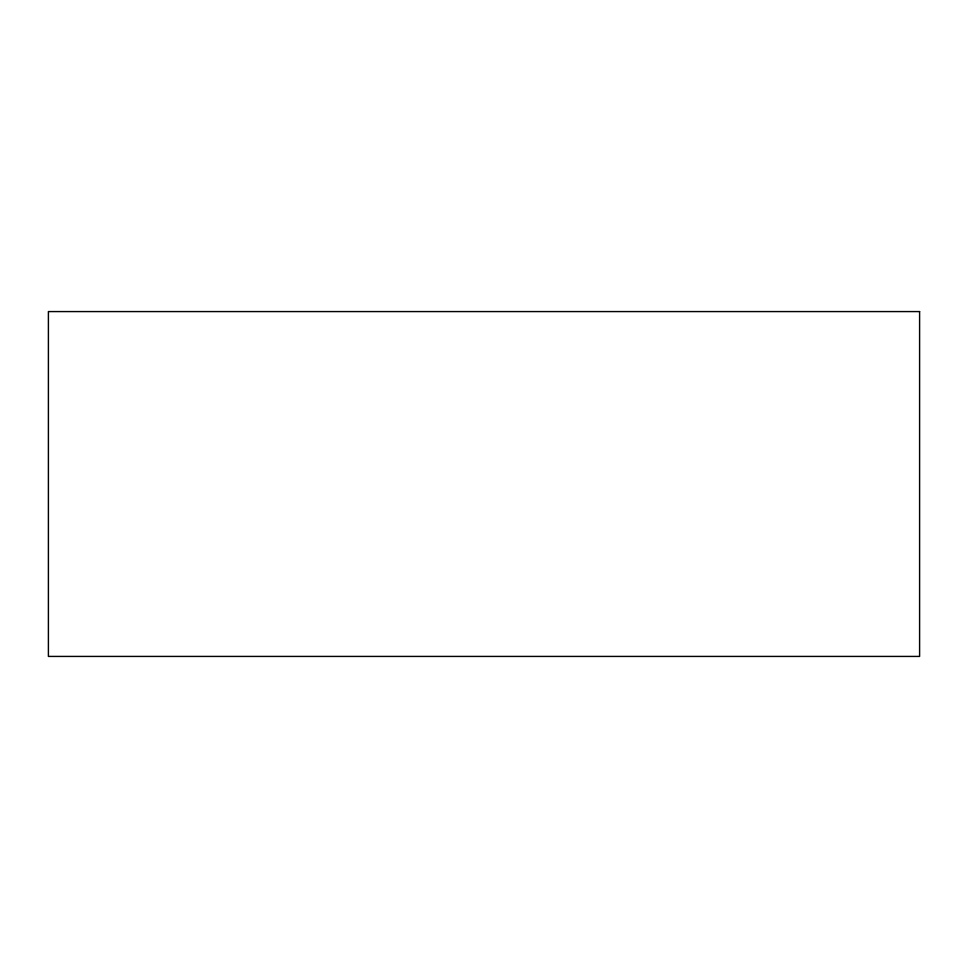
<?xml version="1.0" encoding="UTF-8"?>
<svg xmlns="http://www.w3.org/2000/svg" width="968" height="968" viewBox="0 0 968 968"><rect width="100%" height="100%" fill="white"/><g stroke="black" fill="none" stroke-linecap="round" stroke-linejoin="round"><path stroke-width="1.45" d="M919.6 311.575L48.4 311.575L48.4 656.425L919.6 656.425L919.6 311.575"/></g></svg>
